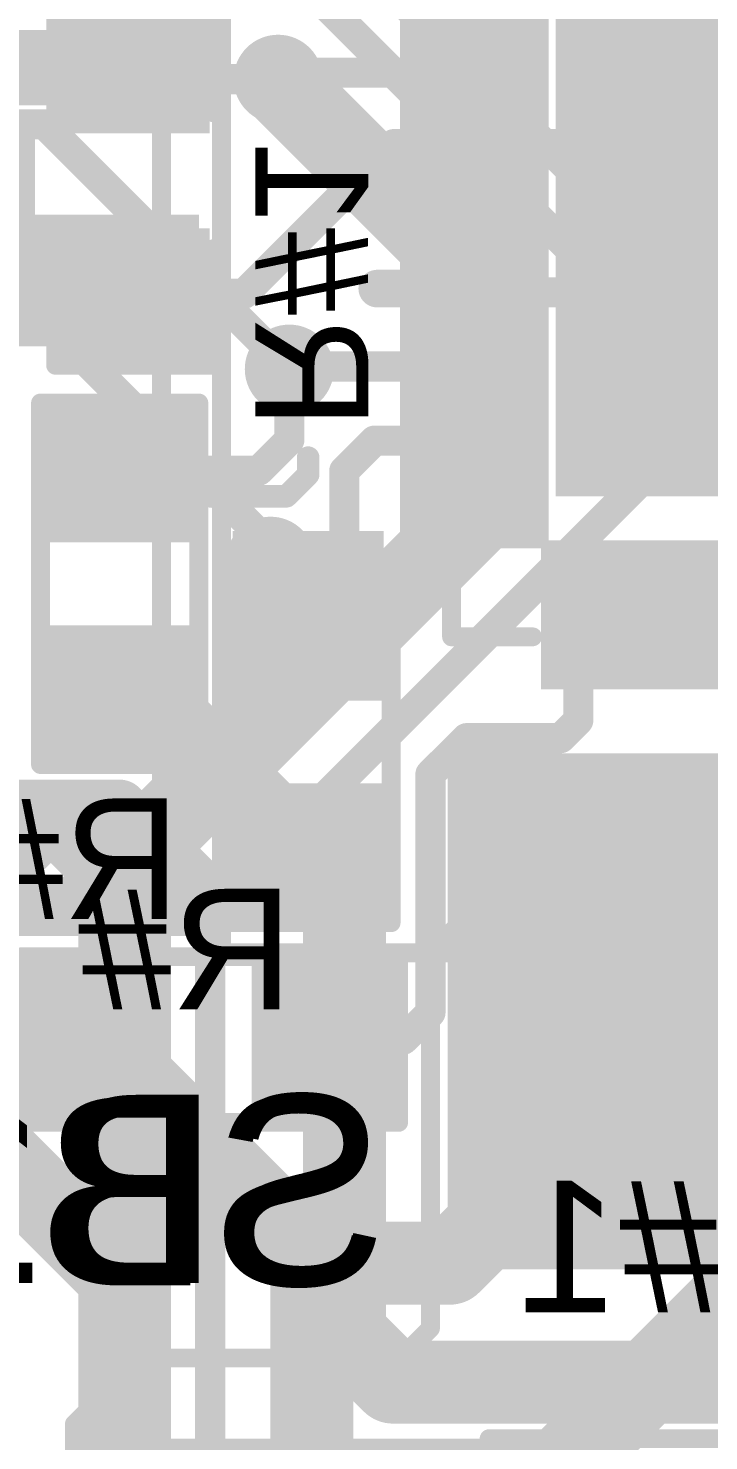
# Model space of a CAD drawing. Header units: millimetres. Extents: x -0.39 to 1.43, y -0.21 to 1.58.
# Drawn here: x 1.0257 to 1.2063, y 0.1995 to 0.5745 of the extents above; entities that cross this region are included whole.
import ezdxf

# ---------------------------------------------------------------- set-up
doc = ezdxf.new("R2010")
doc.units = ezdxf.units.MM
doc.header["$MEASUREMENT"] = 0
for name, color, linetype in [('BottomLayer', 5, 'Continuous'), ('BottomOverlay', 54, 'Continuous'), ('BottomPaste', 16, 'Continuous'), ('BottomSolder', 6, 'Continuous'), ('TopLayer', 1, 'Continuous'), ('TopOverlay', 2, 'Continuous'), ('ViaHoleLayer', 16, 'Continuous')]:
    doc.layers.add(name, color=color, linetype=linetype)
doc.styles.add('Arial', font='', dxfattribs={"height": 0.2})
doc.styles.get('Arial').set_extended_font_data('Arial')

# ---------------------------------------------------------------- blocks, each defined once
blk = doc.blocks.new('TMC2130_LA_T_B_3')
at = {"layer": 'BottomLayer'}
for points in [[(0.03543, 0.13189), (0.03543, 0.10039), (0.02362, 0.10039), (0.02362, 0.13189)], [(0.05512, 0.13189), (0.05512, 0.10039), (0.04331, 0.10039), (0.04331, 0.13189)], [(0.0748, 0.13189), (0.0748, 0.10039), (0.06299, 0.10039), (0.06299, 0.13189)], [(0.1122, 0.08268), (0.08071, 0.08268), (0.08071, 0.09449), (0.1122, 0.09449)], [(-0.07087, 0.08071), (0.07087, 0.08071), (0.07087, -0.08071), (-0.07087, -0.08071)], [(0.1122, 0.06299), (0.08071, 0.06299), (0.08071, 0.0748), (0.1122, 0.0748)], [(0.1122, 0.04331), (0.08071, 0.04331), (0.08071, 0.05512), (0.1122, 0.05512)], [(0.1122, 0.02362), (0.08071, 0.02362), (0.08071, 0.03543), (0.1122, 0.03543)], [(0.1122, 0.00394), (0.08071, 0.00394), (0.08071, 0.01575), (0.1122, 0.01575)], [(0.1122, -0.01575), (0.08071, -0.01575), (0.08071, -0.00394), (0.1122, -0.00394)], [(0.1122, -0.03543), (0.08071, -0.03543), (0.08071, -0.02362), (0.1122, -0.02362)]]:
    blk.add_hatch(color=5, dxfattribs=at).paths.add_polyline_path(points)
at = {"layer": 'BottomPaste'}
for points in [[(0.03543, 0.13189), (0.03543, 0.10039), (0.02362, 0.10039), (0.02362, 0.13189)], [(0.05512, 0.13189), (0.05512, 0.10039), (0.04331, 0.10039), (0.04331, 0.13189)], [(0.0748, 0.13189), (0.0748, 0.10039), (0.06299, 0.10039), (0.06299, 0.13189)], [(0.1122, 0.08268), (0.08071, 0.08268), (0.08071, 0.09449), (0.1122, 0.09449)], [(-0.07087, 0.08071), (0.07087, 0.08071), (0.07087, -0.08071), (-0.07087, -0.08071)], [(0.1122, 0.06299), (0.08071, 0.06299), (0.08071, 0.0748), (0.1122, 0.0748)], [(0.1122, 0.04331), (0.08071, 0.04331), (0.08071, 0.05512), (0.1122, 0.05512)], [(0.1122, 0.02362), (0.08071, 0.02362), (0.08071, 0.03543), (0.1122, 0.03543)], [(0.1122, 0.00394), (0.08071, 0.00394), (0.08071, 0.01575), (0.1122, 0.01575)], [(0.1122, -0.01575), (0.08071, -0.01575), (0.08071, -0.00394), (0.1122, -0.00394)], [(0.1122, -0.03543), (0.08071, -0.03543), (0.08071, -0.02362), (0.1122, -0.02362)]]:
    blk.add_hatch(color=16, dxfattribs=at).paths.add_polyline_path(points)
at = {"layer": 'BottomSolder'}
for points in [[(0.03943, 0.13589), (0.03943, 0.09639), (0.01962, 0.09639), (0.01962, 0.13589)], [(0.05912, 0.13589), (0.05912, 0.09639), (0.03931, 0.09639), (0.03931, 0.13589)], [(0.0788, 0.13589), (0.0788, 0.09639), (0.05899, 0.09639), (0.05899, 0.13589)], [(0.1162, 0.07868), (0.07671, 0.07868), (0.07671, 0.09849), (0.1162, 0.09849)], [(-0.07487, 0.08471), (0.07487, 0.08471), (0.07487, -0.08471), (-0.07487, -0.08471)], [(0.1162, 0.05899), (0.07671, 0.05899), (0.07671, 0.0788), (0.1162, 0.0788)], [(0.1162, 0.03931), (0.07671, 0.03931), (0.07671, 0.05912), (0.1162, 0.05912)], [(0.1162, 0.01962), (0.07671, 0.01962), (0.07671, 0.03943), (0.1162, 0.03943)], [(0.1162, -0.00006), (0.07671, -0.00006), (0.07671, 0.01975), (0.1162, 0.01975)], [(0.1162, -0.01975), (0.07671, -0.01975), (0.07671, 0.00006), (0.1162, 0.00006)], [(0.1162, -0.03943), (0.07671, -0.03943), (0.07671, -0.01962), (0.1162, -0.01962)], [(0.1162, -0.05912), (0.07671, -0.05912), (0.07671, -0.03931), (0.1162, -0.03931)]]:
    blk.add_hatch(color=6, dxfattribs=at).paths.add_polyline_path(points)
at = {"layer": 'BottomOverlay', "const_width": 0.005}
for points in [[(0.1025, 0.122), (0.081, 0.122)], [(0.1025, 0.122), (0.1025, 0.104)]]:
    blk.add_lwpolyline(points, dxfattribs=at)
at = {"layer": 'BottomOverlay', "const_width": 0.0025}
for points in [[(0.07975, 0.122, 1), (0.08225, 0.122, 1)], [(0.10125, 0.122, 1), (0.10375, 0.122, 1)], [(0.10125, 0.122, 1), (0.10375, 0.122, 1)], [(0.10125, 0.104, 1), (0.10375, 0.104, 1)]]:
    blk.add_lwpolyline(points, format="xyb", close=True, dxfattribs=at)
blk = doc.blocks.new('VKMD1001J101MV_4')
at = {"layer": 'TopOverlay', "const_width": 0.005}
for points in [[(0.167, -0.166), (0.167, -0.04)], [(0.167, -0.166), (-0.107, -0.166)]]:
    blk.add_lwpolyline(points, dxfattribs=at)
at = {"layer": 'TopOverlay', "const_width": 0.0025}
for points in [[(0.16575, -0.04, 1), (0.16825, -0.04, 1)], [(0.16575, -0.166, 1), (0.16825, -0.166, 1)], [(0.16575, -0.166, 1), (0.16825, -0.166, 1)]]:
    blk.add_lwpolyline(points, format="xyb", close=True, dxfattribs=at)
blk = doc.blocks.new('S______B______B_5')
at = {"layer": 'BottomLayer'}
for points in [[(-0.015, 0.0175), (-0.015, -0.0175), (-0.045, -0.0175), (-0.045, 0.0175)], [(0.045, 0.0175), (0.045, -0.0175), (0.015, -0.0175), (0.015, 0.0175)]]:
    blk.add_hatch(color=5, dxfattribs=at).paths.add_polyline_path(points)
at = {"layer": 'BottomPaste'}
for points in [[(-0.015, 0.0175), (-0.015, -0.0175), (-0.045, -0.0175), (-0.045, 0.0175)], [(0.045, 0.0175), (0.045, -0.0175), (0.015, -0.0175), (0.015, 0.0175)]]:
    blk.add_hatch(color=16, dxfattribs=at).paths.add_polyline_path(points)
at = {"layer": 'BottomSolder'}
for points in [[(-0.011, 0.0215), (-0.011, -0.0215), (-0.049, -0.0215), (-0.049, 0.0215)], [(0.049, 0.0215), (0.049, -0.0215), (0.011, -0.0215), (0.011, 0.0215)]]:
    blk.add_hatch(color=6, dxfattribs=at).paths.add_polyline_path(points)
at = {"layer": 'BottomOverlay', "const_width": 0.005}
for points in [[(-0.05, 0.022), (-0.05, -0.022)], [(0.05, 0.022), (-0.05, 0.022)], [(0.05, 0.022), (0.05, -0.022)], [(0.05, -0.022), (-0.05, -0.022)]]:
    blk.add_lwpolyline(points, dxfattribs=at)
at = {"layer": 'BottomOverlay', "const_width": 0.0025}
for points in [[(-0.05125, 0.022, 1), (-0.04875, 0.022, 1)], [(-0.05125, 0.022, 1), (-0.04875, 0.022, 1)], [(0.04875, 0.022, 1), (0.05125, 0.022, 1)], [(0.04875, 0.022, 1), (0.05125, 0.022, 1)], [(-0.05125, -0.022, 1), (-0.04875, -0.022, 1)], [(-0.05125, -0.022, 1), (-0.04875, -0.022, 1)], [(0.04875, -0.022, 1), (0.05125, -0.022, 1)], [(0.04875, -0.022, 1), (0.05125, -0.022, 1)]]:
    blk.add_lwpolyline(points, format="xyb", close=True, dxfattribs=at)
at = {"layer": 'BottomOverlay', "text_generation_flag": 2}
blk.add_text('SB1', height=0.05, rotation=-180, dxfattribs=at).set_placement((-0.04707, 0.06468))
blk = doc.blocks.new('HY951180A_14')
at = {"layer": 'TopOverlay', "const_width": 0.005}
blk.add_lwpolyline([(-0.331, -0.331), (0.331, -0.331)], dxfattribs=at)
blk = doc.blocks.new('R__0603_B_22')
at = {"layer": 'BottomLayer'}
for points in [[(-0.045, -0.0175), (-0.045, 0.0175), (-0.015, 0.0175), (-0.015, -0.0175)], [(0.015, -0.0175), (0.015, 0.0175), (0.045, 0.0175), (0.045, -0.0175)]]:
    blk.add_hatch(color=5, dxfattribs=at).paths.add_polyline_path(points)
at = {"layer": 'BottomPaste'}
for points in [[(-0.045, -0.0175), (-0.045, 0.0175), (-0.015, 0.0175), (-0.015, -0.0175)], [(0.015, -0.0175), (0.015, 0.0175), (0.045, 0.0175), (0.045, -0.0175)]]:
    blk.add_hatch(color=16, dxfattribs=at).paths.add_polyline_path(points)
at = {"layer": 'BottomSolder'}
for points in [[(-0.049, -0.0215), (-0.049, 0.0215), (-0.011, 0.0215), (-0.011, -0.0215)], [(0.011, -0.0215), (0.011, 0.0215), (0.049, 0.0215), (0.049, -0.0215)]]:
    blk.add_hatch(color=6, dxfattribs=at).paths.add_polyline_path(points)
at = {"layer": 'BottomOverlay', "const_width": 0.005}
for points in [[(-0.048, -0.021), (-0.048, 0.021)], [(0.048, 0.021), (-0.048, 0.021)], [(0.048, -0.021), (0.048, 0.021)], [(0.048, -0.021), (-0.048, -0.021)]]:
    blk.add_lwpolyline(points, dxfattribs=at)
at = {"layer": 'BottomOverlay', "const_width": 0.0025}
for points in [[(-0.04925, 0.021, 1), (-0.04675, 0.021, 1)], [(-0.04925, 0.021, 1), (-0.04675, 0.021, 1)], [(0.04675, 0.021, 1), (0.04925, 0.021, 1)], [(0.04675, 0.021, 1), (0.04925, 0.021, 1)], [(-0.04925, -0.021, 1), (-0.04675, -0.021, 1)], [(-0.04925, -0.021, 1), (-0.04675, -0.021, 1)], [(0.04675, -0.021, 1), (0.04925, -0.021, 1)], [(0.04675, -0.021, 1), (0.04925, -0.021, 1)]]:
    blk.add_lwpolyline(points, format="xyb", close=True, dxfattribs=at)
blk = doc.blocks.new('SMB_B_28')
at = {"layer": 'BottomOverlay'}
for points in [[(-0.1825, -0.073), (-0.118, -0.073), (-0.118, 0.073), (-0.1825, 0.073)], [(-0.12, 0.043), (-0.085, 0.043), (-0.085, 0.073), (-0.12, 0.073)]]:
    blk.add_hatch(color=54, dxfattribs=at).paths.add_polyline_path(points)
at = {"layer": 'BottomOverlay', "const_width": 0.005}
blk.add_lwpolyline([(-0.096, 0.073), (0.084, 0.073)], dxfattribs=at)
at = {"layer": 'BottomOverlay', "const_width": 0.0025}
blk.add_lwpolyline([(-0.09725, 0.073, 1), (-0.09475, 0.073, 1)], format="xyb", close=True, dxfattribs=at)
blk = doc.blocks.new('C__0805_B_43')
at = {"layer": 'BottomLayer'}
for points in [[(-0.06, 0.03), (-0.02, 0.03), (-0.02, -0.03), (-0.06, -0.03)], [(0.02, 0.03), (0.06, 0.03), (0.06, -0.03), (0.02, -0.03)]]:
    blk.add_hatch(color=5, dxfattribs=at).paths.add_polyline_path(points)
at = {"layer": 'BottomPaste'}
for points in [[(-0.06, 0.03), (-0.02, 0.03), (-0.02, -0.03), (-0.06, -0.03)], [(0.02, 0.03), (0.06, 0.03), (0.06, -0.03), (0.02, -0.03)]]:
    blk.add_hatch(color=16, dxfattribs=at).paths.add_polyline_path(points)
at = {"layer": 'BottomSolder'}
for points in [[(-0.06276, 0.03276), (-0.01724, 0.03276), (-0.01724, -0.03276), (-0.06276, -0.03276)], [(0.01724, 0.03276), (0.06276, 0.03276), (0.06276, -0.03276), (0.01724, -0.03276)]]:
    blk.add_hatch(color=6, dxfattribs=at).paths.add_polyline_path(points)
at = {"layer": 'BottomOverlay', "const_width": 0.005}
for points in [[(-0.024, 0.034), (-0.064, 0.034)], [(-0.064, -0.034), (-0.064, 0.034)], [(0.064, 0.034), (0.024, 0.034)], [(0.064, -0.034), (0.064, 0.034)], [(-0.024, -0.034), (-0.064, -0.034)], [(0.064, -0.034), (0.024, -0.034)]]:
    blk.add_lwpolyline(points, dxfattribs=at)
at = {"layer": 'BottomOverlay', "const_width": 0.0025}
for points in [[(-0.06525, 0.034, 1), (-0.06275, 0.034, 1)], [(-0.06525, 0.034, 1), (-0.06275, 0.034, 1)], [(-0.02525, 0.034, 1), (-0.02275, 0.034, 1)], [(0.02275, 0.034, 1), (0.02525, 0.034, 1)], [(0.06275, 0.034, 1), (0.06525, 0.034, 1)], [(0.06275, 0.034, 1), (0.06525, 0.034, 1)], [(-0.06525, -0.034, 1), (-0.06275, -0.034, 1)], [(-0.06525, -0.034, 1), (-0.06275, -0.034, 1)], [(-0.02525, -0.034, 1), (-0.02275, -0.034, 1)], [(0.02275, -0.034, 1), (0.02525, -0.034, 1)], [(0.06275, -0.034, 1), (0.06525, -0.034, 1)], [(0.06275, -0.034, 1), (0.06525, -0.034, 1)]]:
    blk.add_lwpolyline(points, format="xyb", close=True, dxfattribs=at)
blk = doc.blocks.new('C__0603_B_44')
at = {"layer": 'BottomLayer'}
for points in [[(-0.045, -0.0175), (-0.045, 0.0175), (-0.015, 0.0175), (-0.015, -0.0175)], [(0.015, -0.0175), (0.015, 0.0175), (0.045, 0.0175), (0.045, -0.0175)]]:
    blk.add_hatch(color=5, dxfattribs=at).paths.add_polyline_path(points)
at = {"layer": 'BottomPaste'}
for points in [[(-0.045, -0.0175), (-0.045, 0.0175), (-0.015, 0.0175), (-0.015, -0.0175)], [(0.015, -0.0175), (0.015, 0.0175), (0.045, 0.0175), (0.045, -0.0175)]]:
    blk.add_hatch(color=16, dxfattribs=at).paths.add_polyline_path(points)
at = {"layer": 'BottomSolder'}
for points in [[(-0.04736, -0.01986), (-0.04736, 0.01986), (-0.01264, 0.01986), (-0.01264, -0.01986)], [(0.01264, -0.01986), (0.01264, 0.01986), (0.04736, 0.01986), (0.04736, -0.01986)]]:
    blk.add_hatch(color=6, dxfattribs=at).paths.add_polyline_path(points)
at = {"layer": 'BottomOverlay', "const_width": 0.005}
for points in [[(-0.049, -0.021), (-0.049, 0.021)], [(-0.018, 0.021), (-0.049, 0.021)], [(0.049, 0.021), (0.018, 0.021)], [(0.049, -0.021), (0.049, 0.021)], [(-0.018, -0.021), (-0.049, -0.021)], [(0.049, -0.021), (0.018, -0.021)]]:
    blk.add_lwpolyline(points, dxfattribs=at)
at = {"layer": 'BottomOverlay', "const_width": 0.0025}
for points in [[(-0.05025, 0.021, 1), (-0.04775, 0.021, 1)], [(-0.05025, 0.021, 1), (-0.04775, 0.021, 1)], [(-0.01925, 0.021, 1), (-0.01675, 0.021, 1)], [(0.01675, 0.021, 1), (0.01925, 0.021, 1)], [(0.04775, 0.021, 1), (0.05025, 0.021, 1)], [(0.04775, 0.021, 1), (0.05025, 0.021, 1)], [(-0.05025, -0.021, 1), (-0.04775, -0.021, 1)], [(-0.05025, -0.021, 1), (-0.04775, -0.021, 1)], [(-0.01925, -0.021, 1), (-0.01675, -0.021, 1)], [(0.01675, -0.021, 1), (0.01925, -0.021, 1)], [(0.04775, -0.021, 1), (0.05025, -0.021, 1)], [(0.04775, -0.021, 1), (0.05025, -0.021, 1)]]:
    blk.add_lwpolyline(points, format="xyb", close=True, dxfattribs=at)
blk = doc.blocks.new('R__0603_B_58')
at = {"layer": 'BottomLayer'}
for points in [[(-0.045, -0.0175), (-0.045, 0.0175), (-0.015, 0.0175), (-0.015, -0.0175)], [(0.015, -0.0175), (0.015, 0.0175), (0.045, 0.0175), (0.045, -0.0175)]]:
    blk.add_hatch(color=5, dxfattribs=at).paths.add_polyline_path(points)
at = {"layer": 'BottomPaste'}
for points in [[(-0.045, -0.0175), (-0.045, 0.0175), (-0.015, 0.0175), (-0.015, -0.0175)], [(0.015, -0.0175), (0.015, 0.0175), (0.045, 0.0175), (0.045, -0.0175)]]:
    blk.add_hatch(color=16, dxfattribs=at).paths.add_polyline_path(points)
at = {"layer": 'BottomSolder'}
for points in [[(-0.049, -0.0215), (-0.049, 0.0215), (-0.011, 0.0215), (-0.011, -0.0215)], [(0.011, -0.0215), (0.011, 0.0215), (0.049, 0.0215), (0.049, -0.0215)]]:
    blk.add_hatch(color=6, dxfattribs=at).paths.add_polyline_path(points)
at = {"layer": 'BottomOverlay', "const_width": 0.005}
for points in [[(-0.048, -0.021), (-0.048, 0.021)], [(0.048, 0.021), (-0.048, 0.021)], [(0.048, -0.021), (0.048, 0.021)], [(0.048, -0.021), (-0.048, -0.021)]]:
    blk.add_lwpolyline(points, dxfattribs=at)
at = {"layer": 'BottomOverlay', "const_width": 0.0025}
for points in [[(-0.04925, 0.021, 1), (-0.04675, 0.021, 1)], [(-0.04925, 0.021, 1), (-0.04675, 0.021, 1)], [(0.04675, 0.021, 1), (0.04925, 0.021, 1)], [(0.04675, 0.021, 1), (0.04925, 0.021, 1)], [(-0.04925, -0.021, 1), (-0.04675, -0.021, 1)], [(-0.04925, -0.021, 1), (-0.04675, -0.021, 1)], [(0.04675, -0.021, 1), (0.04925, -0.021, 1)], [(0.04675, -0.021, 1), (0.04925, -0.021, 1)]]:
    blk.add_lwpolyline(points, format="xyb", close=True, dxfattribs=at)
at = {"layer": 'BottomOverlay', "text_generation_flag": 2}
blk.add_text('R#', height=0.032, rotation=90, dxfattribs=at).set_placement((0.047, -0.035))
blk = doc.blocks.new('C__0603_B_72')
at = {"layer": 'BottomLayer'}
for points in [[(-0.045, -0.0175), (-0.045, 0.0175), (-0.015, 0.0175), (-0.015, -0.0175)], [(0.015, -0.0175), (0.015, 0.0175), (0.045, 0.0175), (0.045, -0.0175)]]:
    blk.add_hatch(color=5, dxfattribs=at).paths.add_polyline_path(points)
at = {"layer": 'BottomPaste'}
for points in [[(-0.045, -0.0175), (-0.045, 0.0175), (-0.015, 0.0175), (-0.015, -0.0175)], [(0.015, -0.0175), (0.015, 0.0175), (0.045, 0.0175), (0.045, -0.0175)]]:
    blk.add_hatch(color=16, dxfattribs=at).paths.add_polyline_path(points)
at = {"layer": 'BottomSolder'}
for points in [[(-0.04736, -0.01986), (-0.04736, 0.01986), (-0.01264, 0.01986), (-0.01264, -0.01986)], [(0.01264, -0.01986), (0.01264, 0.01986), (0.04736, 0.01986), (0.04736, -0.01986)]]:
    blk.add_hatch(color=6, dxfattribs=at).paths.add_polyline_path(points)
at = {"layer": 'BottomOverlay', "const_width": 0.005}
for points in [[(-0.049, 0.021), (-0.049, -0.021)], [(-0.018, 0.021), (-0.049, 0.021)], [(0.049, 0.021), (0.018, 0.021)], [(0.049, 0.021), (0.049, -0.021)], [(-0.018, -0.021), (-0.049, -0.021)], [(0.049, -0.021), (0.018, -0.021)]]:
    blk.add_lwpolyline(points, dxfattribs=at)
at = {"layer": 'BottomOverlay', "const_width": 0.0025}
for points in [[(-0.05025, 0.021, 1), (-0.04775, 0.021, 1)], [(-0.05025, 0.021, 1), (-0.04775, 0.021, 1)], [(-0.01925, 0.021, 1), (-0.01675, 0.021, 1)], [(0.01675, 0.021, 1), (0.01925, 0.021, 1)], [(0.04775, 0.021, 1), (0.05025, 0.021, 1)], [(0.04775, 0.021, 1), (0.05025, 0.021, 1)], [(-0.05025, -0.021, 1), (-0.04775, -0.021, 1)], [(-0.05025, -0.021, 1), (-0.04775, -0.021, 1)], [(-0.01925, -0.021, 1), (-0.01675, -0.021, 1)], [(0.01675, -0.021, 1), (0.01925, -0.021, 1)], [(0.04775, -0.021, 1), (0.05025, -0.021, 1)], [(0.04775, -0.021, 1), (0.05025, -0.021, 1)]]:
    blk.add_lwpolyline(points, format="xyb", close=True, dxfattribs=at)
blk = doc.blocks.new('C__0603_B_73')
at = {"layer": 'BottomLayer'}
for points in [[(-0.045, -0.0175), (-0.045, 0.0175), (-0.015, 0.0175), (-0.015, -0.0175)], [(0.015, -0.0175), (0.015, 0.0175), (0.045, 0.0175), (0.045, -0.0175)]]:
    blk.add_hatch(color=5, dxfattribs=at).paths.add_polyline_path(points)
at = {"layer": 'BottomPaste'}
for points in [[(-0.045, -0.0175), (-0.045, 0.0175), (-0.015, 0.0175), (-0.015, -0.0175)], [(0.015, -0.0175), (0.015, 0.0175), (0.045, 0.0175), (0.045, -0.0175)]]:
    blk.add_hatch(color=16, dxfattribs=at).paths.add_polyline_path(points)
at = {"layer": 'BottomSolder'}
for points in [[(-0.04736, -0.01986), (-0.04736, 0.01986), (-0.01264, 0.01986), (-0.01264, -0.01986)], [(0.01264, -0.01986), (0.01264, 0.01986), (0.04736, 0.01986), (0.04736, -0.01986)]]:
    blk.add_hatch(color=6, dxfattribs=at).paths.add_polyline_path(points)
at = {"layer": 'BottomOverlay', "const_width": 0.005}
for points in [[(-0.049, 0.021), (-0.049, -0.021)], [(-0.018, 0.021), (-0.049, 0.021)], [(0.049, 0.021), (0.018, 0.021)], [(0.049, 0.021), (0.049, -0.021)], [(-0.018, -0.021), (-0.049, -0.021)], [(0.049, -0.021), (0.018, -0.021)]]:
    blk.add_lwpolyline(points, dxfattribs=at)
at = {"layer": 'BottomOverlay', "const_width": 0.0025}
for points in [[(-0.05025, 0.021, 1), (-0.04775, 0.021, 1)], [(-0.05025, 0.021, 1), (-0.04775, 0.021, 1)], [(-0.01925, 0.021, 1), (-0.01675, 0.021, 1)], [(0.01675, 0.021, 1), (0.01925, 0.021, 1)], [(0.04775, 0.021, 1), (0.05025, 0.021, 1)], [(0.04775, 0.021, 1), (0.05025, 0.021, 1)], [(-0.05025, -0.021, 1), (-0.04775, -0.021, 1)], [(-0.05025, -0.021, 1), (-0.04775, -0.021, 1)], [(-0.01925, -0.021, 1), (-0.01675, -0.021, 1)], [(0.01675, -0.021, 1), (0.01925, -0.021, 1)], [(0.04775, -0.021, 1), (0.05025, -0.021, 1)], [(0.04775, -0.021, 1), (0.05025, -0.021, 1)]]:
    blk.add_lwpolyline(points, format="xyb", close=True, dxfattribs=at)

msp = doc.modelspace()

# ---------------------------------------------------------------- hatches: boundary and pattern name
at = {"layer": 'BottomLayer'}
h = msp.add_hatch(color=5, dxfattribs=at)
edge = h.paths.add_edge_path()
edge.add_arc((1.09203, 0.56097), 0.01181, 0, 360)
for points in [[(0.961, 0.49), (1.071, 0.49), (1.071, 0.525), (0.961, 0.525)], [(1.08, 0.399), (1.12, 0.399), (1.12, 0.441), (1.08, 0.441)]]:
    msp.add_hatch(color=5, dxfattribs=at).paths.add_polyline_path(points)
h = msp.add_hatch(color=5, dxfattribs=at)
edge = h.paths.add_edge_path()
edge.add_arc((1.095, 0.484), 0.01181, 0, 360)
h = msp.add_hatch(color=5, dxfattribs=at)
edge = h.paths.add_edge_path()
edge.add_arc((1.09, 0.433), 0.01181, 0, 360)
h = msp.add_hatch(color=5, dxfattribs=at)
edge = h.paths.add_edge_path()
edge.add_arc((1.10963, 0.34337), 0.01181, 0, 360)
h = msp.add_hatch(color=5, dxfattribs=at)
edge = h.paths.add_edge_path()
edge.add_arc((1.16, 0.329), 0.01181, 0, 360)
at = {"layer": 'TopLayer'}
for points in [[(1.184, 0.545), (1.27351, 0.545), (1.27351, 0.916), (1.184, 0.916)], [(1.137, 0.245), (1.315, 0.245), (1.315, 0.382), (1.137, 0.382)]]:
    msp.add_hatch(color=1, dxfattribs=at).paths.add_polyline_path(points)
h = msp.add_hatch(color=1, dxfattribs=at)
edge = h.paths.add_edge_path()
edge.add_arc((1.09203, 0.56097), 0.01181, 0, 360)
h = msp.add_hatch(color=1, dxfattribs=at)
edge = h.paths.add_edge_path()
edge.add_arc((1.095, 0.484), 0.01181, 0, 360)
h = msp.add_hatch(color=1, dxfattribs=at)
edge = h.paths.add_edge_path()
edge.add_arc((1.09, 0.433), 0.01181, 0, 360)
h = msp.add_hatch(color=1, dxfattribs=at)
edge = h.paths.add_edge_path()
edge.add_arc((1.10963, 0.34337), 0.01181, 0, 360)
h = msp.add_hatch(color=1, dxfattribs=at)
edge = h.paths.add_edge_path()
edge.add_arc((1.16, 0.329), 0.01181, 0, 360)
at = {"layer": 'ViaHoleLayer'}
h = msp.add_hatch(color=16, dxfattribs=at)
edge = h.paths.add_edge_path()
edge.add_arc((1.09203, 0.56097), 0.00591, 0, 360)
h = msp.add_hatch(color=16, dxfattribs=at)
edge = h.paths.add_edge_path()
edge.add_arc((1.095, 0.484), 0.00591, 0, 360)
h = msp.add_hatch(color=16, dxfattribs=at)
edge = h.paths.add_edge_path()
edge.add_arc((1.09, 0.433), 0.00591, 0, 360)
h = msp.add_hatch(color=16, dxfattribs=at)
edge = h.paths.add_edge_path()
edge.add_arc((1.10963, 0.34337), 0.00591, 0, 360)
h = msp.add_hatch(color=16, dxfattribs=at)
edge = h.paths.add_edge_path()
edge.add_arc((1.16, 0.329), 0.00591, 0, 360)

# ---------------------------------------------------------------- linework, layer by layer
at = {"layer": 'BottomLayer'}
for points, const_width in [([(0.96568, 0.564), (1.054, 0.564)], 0.02), ([(1.054, 0.564), (1.05703, 0.56097)], 0.008), ([(1.093, 0.564), (1.0943, 0.5627)], 0.008), ([(1.0943, 0.5627), (1.14475, 0.5627)], 0.008), ([(1.14475, 0.5627), (1.14605, 0.564)], 0.008), ([(1.05703, 0.56097), (1.09203, 0.56097)], 0.008), ([(1.083, 0.504), (1.12274, 0.54374)], 0.008), ([(1.12274, 0.54374), (1.2347, 0.54374)], 0.008), ([(1.11834, 0.50537), (1.14409, 0.50537)], 0.01), ([(1.054, 0.504), (1.083, 0.504)], 0.008), ([(1.14809, 0.50437), (1.21502, 0.50437)], 0.008), ([(1.095, 0.46515), (1.095, 0.484)], 0.008), ([(1.09569, 0.48468), (1.14809, 0.48468)], 0.008), ([(1.08685, 0.457), (1.095, 0.46515)], 0.008), ([(1.10959, 0.457), (1.11759, 0.465)], 0.008), ([(1.11759, 0.465), (1.14809, 0.465)], 0.008), ([(1.05, 0.457), (1.08685, 0.457)], 0.008), ([(1.10959, 0.437), (1.10959, 0.457)], 0.008), ([(1.10559, 0.433), (1.10959, 0.437)], 0.008), ([(1.098, 0.422), (1.098, 0.433)], 0.008), ([(1.098, 0.433), (1.10559, 0.433)], 0.008), ([(1.09, 0.426), (1.09, 0.43)], 0.008), ([(1.09, 0.43), (1.1, 0.42)], 0.008), ([(1.09, 0.426), (1.098, 0.418)], 0.008), ([(1.098, 0.422), (1.1, 0.42)], 0.008), ([(1.098, 0.418), (1.1, 0.42)], 0.008), ([(1.098, 0.418), (1.101, 0.415)], 0.008), ([(1.17165, 0.39069), (1.17165, 0.41876)], 0.008), ([(1.05, 0.397), (1.054, 0.393)], 0.022), ([(1.054, 0.393), (1.0605, 0.393)], 0.022), ([(1.0605, 0.393), (1.0945, 0.359)], 0.022), ([(1.16696, 0.386), (1.17165, 0.39069)], 0.008), ([(1.13244, 0.37644), (1.142, 0.386)], 0.008), ([(1.142, 0.386), (1.16696, 0.386)], 0.008), ([(1.13244, 0.31313), (1.13244, 0.37644)], 0.008), ([(1.01522, 0.34699), (1.03573, 0.3675)], 0.015), ([(1.018, 0.3675), (1.04994, 0.3675)], 0.015), ([(1.02772, 0.3675), (1.05424, 0.34098)], 0.015), ([(1.04994, 0.3675), (1.069, 0.34844)], 0.015), ([(1.00549, 0.36144), (1.02595, 0.34098)], 0.015), ([(1.03749, 0.34098), (1.05698, 0.36046)], 0.015), ([(1.0945, 0.359), (1.097, 0.359)], 0.022), ([(1.097, 0.359), (1.101, 0.355)], 0.022), ([(1.101, 0.355), (1.1035, 0.355)], 0.022), ([(1.1035, 0.355), (1.1075, 0.351)], 0.022), ([(1.16, 0.329), (1.16, 0.356)], 0.022), ([(1.1075, 0.34594), (1.1075, 0.351)], 0.022), ([(1.1075, 0.34594), (1.10963, 0.34381)], 0.022), ([(1.069, 0.34098), (1.069, 0.34844)], 0.015), ([(1.10963, 0.34337), (1.10963, 0.34381)], 0.022), ([(1.06578, 0.34098), (1.069, 0.3442)], 0.015), ([(1.02204, 0.34098), (1.069, 0.34098)], 0.015), ([(1.044, 0.30598), (1.044, 0.33348)], 0.01), ([(1.16, 0.299), (1.16, 0.329)], 0.022), ([(1.1925, 0.324), (1.1925, 0.331)], 0.015), ([(1.1925, 0.324), (1.1925, 0.331)], 0.015), ([(1.16, 0.329), (1.18181, 0.329)], 0.01), ([(0.986, 0.30698), (1.05, 0.24298)], 0.022), ([(1.044, 0.30348), (1.044, 0.305)], 0.022), ([(1.12529, 0.30598), (1.13244, 0.31313)], 0.008), ([(1.044, 0.30348), (1.048, 0.29948)], 0.022), ([(1.048, 0.29948), (1.04952, 0.29948)], 0.022), ([(1.04952, 0.29948), (1.10242, 0.24658)], 0.022), ([(1.104, 0.30598), (1.12529, 0.30598)], 0.008), ([(1.15742, 0.29642), (1.16, 0.299)], 0.022), ([(1.15742, 0.26642), (1.15742, 0.29642)], 0.022), ([(1.13758, 0.24658), (1.15742, 0.26642)], 0.022), ([(1.101, 0.093), (1.101, 0.248)], 0.022), ([(1.101, 0.248), (1.10242, 0.24658)], 0.022), ([(1.10242, 0.24658), (1.13758, 0.24658)], 0.022), ([(1.16148, 0.18648), (1.22, 0.245)], 0.022), ([(1.05, 0.17098), (1.05, 0.24298)], 0.022)]:
    msp.add_lwpolyline(points, dxfattribs=dict(at, const_width=const_width))
for points, const_width in [([(1.049, 0.564, 1), (1.059, 0.564, 1)], 0.01), ([(1.052, 0.564, 1), (1.056, 0.564, 1)], 0.004), ([(1.091, 0.564, 1), (1.095, 0.564, 1)], 0.004), ([(1.0923, 0.5627, 1), (1.0963, 0.5627, 1)], 0.004), ([(1.0923, 0.5627, 1), (1.0963, 0.5627, 1)], 0.004), ([(1.14275, 0.5627, 1), (1.14675, 0.5627, 1)], 0.004), ([(1.14275, 0.5627, 1), (1.14675, 0.5627, 1)], 0.004), ([(1.14405, 0.564, 1), (1.14805, 0.564, 1)], 0.004), ([(1.05503, 0.56097, 1), (1.05903, 0.56097, 1)], 0.004), ([(1.05503, 0.56097, 1), (1.05903, 0.56097, 1)], 0.004), ([(1.09003, 0.56097, 1), (1.09403, 0.56097, 1)], 0.004), ([(1.12074, 0.54374, 1), (1.12474, 0.54374, 1)], 0.004), ([(1.12074, 0.54374, 1), (1.12474, 0.54374, 1)], 0.004), ([(1.11584, 0.50537, 1), (1.12084, 0.50537, 1)], 0.005), ([(1.14159, 0.50537, 1), (1.14659, 0.50537, 1)], 0.005), ([(1.052, 0.504, 1), (1.056, 0.504, 1)], 0.004), ([(1.081, 0.504, 1), (1.085, 0.504, 1)], 0.004), ([(1.081, 0.504, 1), (1.085, 0.504, 1)], 0.004), ([(1.14609, 0.50437, 1), (1.15009, 0.50437, 1)], 0.004), ([(1.093, 0.484, 1), (1.097, 0.484, 1)], 0.004), ([(1.09369, 0.48468, 1), (1.09769, 0.48468, 1)], 0.004), ([(1.14609, 0.48468, 1), (1.15009, 0.48468, 1)], 0.004), ([(1.093, 0.46515, 1), (1.097, 0.46515, 1)], 0.004), ([(1.093, 0.46515, 1), (1.097, 0.46515, 1)], 0.004), ([(1.11559, 0.465, 1), (1.11959, 0.465, 1)], 0.004), ([(1.11559, 0.465, 1), (1.11959, 0.465, 1)], 0.004), ([(1.14609, 0.465, 1), (1.15009, 0.465, 1)], 0.004), ([(1.048, 0.457, 1), (1.052, 0.457, 1)], 0.004), ([(1.08485, 0.457, 1), (1.08885, 0.457, 1)], 0.004), ([(1.08485, 0.457, 1), (1.08885, 0.457, 1)], 0.004), ([(1.10759, 0.457, 1), (1.11159, 0.457, 1)], 0.004), ([(1.10759, 0.457, 1), (1.11159, 0.457, 1)], 0.004), ([(1.10759, 0.437, 1), (1.11159, 0.437, 1)], 0.004), ([(1.10759, 0.437, 1), (1.11159, 0.437, 1)], 0.004), ([(1.096, 0.433, 1), (1.1, 0.433, 1)], 0.004), ([(1.096, 0.433, 1), (1.1, 0.433, 1)], 0.004), ([(1.10359, 0.433, 1), (1.10759, 0.433, 1)], 0.004), ([(1.10359, 0.433, 1), (1.10759, 0.433, 1)], 0.004), ([(1.088, 0.43, 1), (1.092, 0.43, 1)], 0.004), ([(1.088, 0.43, 1), (1.092, 0.43, 1)], 0.004), ([(1.088, 0.426, 1), (1.092, 0.426, 1)], 0.004), ([(1.088, 0.426, 1), (1.092, 0.426, 1)], 0.004), ([(1.096, 0.422, 1), (1.1, 0.422, 1)], 0.004), ([(1.096, 0.422, 1), (1.1, 0.422, 1)], 0.004), ([(1.098, 0.42, 1), (1.102, 0.42, 1)], 0.004), ([(1.098, 0.42, 1), (1.102, 0.42, 1)], 0.004), ([(1.098, 0.42, 1), (1.102, 0.42, 1)], 0.004), ([(1.096, 0.418, 1), (1.1, 0.418, 1)], 0.004), ([(1.096, 0.418, 1), (1.1, 0.418, 1)], 0.004), ([(1.096, 0.418, 1), (1.1, 0.418, 1)], 0.004), ([(1.16965, 0.41876, 1), (1.17365, 0.41876, 1)], 0.004), ([(1.099, 0.415, 1), (1.103, 0.415, 1)], 0.004), ([(1.0445, 0.397, 1), (1.0555, 0.397, 1)], 0.011), ([(1.0485, 0.393, 1), (1.0595, 0.393, 1)], 0.011), ([(1.0485, 0.393, 1), (1.0595, 0.393, 1)], 0.011), ([(1.055, 0.393, 1), (1.066, 0.393, 1)], 0.011), ([(1.055, 0.393, 1), (1.066, 0.393, 1)], 0.011), ([(1.16965, 0.39069, 1), (1.17365, 0.39069, 1)], 0.004), ([(1.16965, 0.39069, 1), (1.17365, 0.39069, 1)], 0.004), ([(1.14, 0.386, 1), (1.144, 0.386, 1)], 0.004), ([(1.14, 0.386, 1), (1.144, 0.386, 1)], 0.004), ([(1.16496, 0.386, 1), (1.16896, 0.386, 1)], 0.004), ([(1.16496, 0.386, 1), (1.16896, 0.386, 1)], 0.004), ([(1.13044, 0.37644, 1), (1.13444, 0.37644, 1)], 0.004), ([(1.13044, 0.37644, 1), (1.13444, 0.37644, 1)], 0.004), ([(1.02397, 0.3675, 1), (1.03147, 0.3675, 1)], 0.0075), ([(1.03198, 0.3675, 1), (1.03948, 0.3675, 1)], 0.0075), ([(1.04619, 0.3675, 1), (1.05369, 0.3675, 1)], 0.0075), ([(1.04619, 0.3675, 1), (1.05369, 0.3675, 1)], 0.0075), ([(1.05323, 0.36046, 1), (1.06073, 0.36046, 1)], 0.0075), ([(1.089, 0.359, 1), (1.1, 0.359, 1)], 0.011), ([(1.089, 0.359, 1), (1.1, 0.359, 1)], 0.011), ([(1.0915, 0.359, 1), (1.1025, 0.359, 1)], 0.011), ([(1.0915, 0.359, 1), (1.1025, 0.359, 1)], 0.011), ([(1.0955, 0.355, 1), (1.1065, 0.355, 1)], 0.011), ([(1.0955, 0.355, 1), (1.1065, 0.355, 1)], 0.011), ([(1.098, 0.355, 1), (1.109, 0.355, 1)], 0.011), ([(1.098, 0.355, 1), (1.109, 0.355, 1)], 0.011), ([(1.1545, 0.356, 1), (1.1655, 0.356, 1)], 0.011), ([(1.102, 0.351, 1), (1.113, 0.351, 1)], 0.011), ([(1.102, 0.351, 1), (1.113, 0.351, 1)], 0.011), ([(1.102, 0.34594, 1), (1.113, 0.34594, 1)], 0.011), ([(1.102, 0.34594, 1), (1.113, 0.34594, 1)], 0.011), ([(1.06525, 0.34844, 1), (1.07275, 0.34844, 1)], 0.0075), ([(1.06525, 0.34844, 1), (1.07275, 0.34844, 1)], 0.0075), ([(1.10413, 0.34381, 1), (1.11513, 0.34381, 1)], 0.011), ([(1.10413, 0.34381, 1), (1.11513, 0.34381, 1)], 0.011), ([(1.10413, 0.34337, 1), (1.11513, 0.34337, 1)], 0.011), ([(1.06525, 0.3442, 1), (1.07275, 0.3442, 1)], 0.0075), ([(1.01829, 0.34098, 1), (1.02579, 0.34098, 1)], 0.0075), ([(1.01829, 0.34098, 1), (1.02579, 0.34098, 1)], 0.0075), ([(1.0222, 0.34098, 1), (1.0297, 0.34098, 1)], 0.0075), ([(1.03374, 0.34098, 1), (1.04124, 0.34098, 1)], 0.0075), ([(1.05049, 0.34098, 1), (1.05799, 0.34098, 1)], 0.0075), ([(1.06203, 0.34098, 1), (1.06953, 0.34098, 1)], 0.0075), ([(1.06525, 0.34098, 1), (1.07275, 0.34098, 1)], 0.0075), ([(1.06525, 0.34098, 1), (1.07275, 0.34098, 1)], 0.0075), ([(1.0415, 0.33348, 1), (1.0465, 0.33348, 1)], 0.005), ([(1.1545, 0.329, 1), (1.1655, 0.329, 1)], 0.011), ([(1.1545, 0.329, 1), (1.1655, 0.329, 1)], 0.011), ([(1.18875, 0.331, 1), (1.19625, 0.331, 1)], 0.0075), ([(1.18875, 0.331, 1), (1.19625, 0.331, 1)], 0.0075), ([(1.1575, 0.329, 1), (1.1625, 0.329, 1)], 0.005), ([(1.17931, 0.329, 1), (1.18431, 0.329, 1)], 0.005), ([(1.18875, 0.324, 1), (1.19625, 0.324, 1)], 0.0075), ([(1.18875, 0.324, 1), (1.19625, 0.324, 1)], 0.0075), ([(1.0385, 0.305, 1), (1.0495, 0.305, 1)], 0.011), ([(1.13044, 0.31313, 1), (1.13444, 0.31313, 1)], 0.004), ([(1.13044, 0.31313, 1), (1.13444, 0.31313, 1)], 0.004), ([(1.0385, 0.30348, 1), (1.0495, 0.30348, 1)], 0.011), ([(1.0385, 0.30348, 1), (1.0495, 0.30348, 1)], 0.011), ([(1.0425, 0.29948, 1), (1.0535, 0.29948, 1)], 0.011), ([(1.0425, 0.29948, 1), (1.0535, 0.29948, 1)], 0.011), ([(1.04402, 0.29948, 1), (1.05502, 0.29948, 1)], 0.011), ([(1.04402, 0.29948, 1), (1.05502, 0.29948, 1)], 0.011), ([(1.0415, 0.30598, 1), (1.0465, 0.30598, 1)], 0.005), ([(1.102, 0.30598, 1), (1.106, 0.30598, 1)], 0.004), ([(1.12329, 0.30598, 1), (1.12729, 0.30598, 1)], 0.004), ([(1.12329, 0.30598, 1), (1.12729, 0.30598, 1)], 0.004), ([(1.1545, 0.299, 1), (1.1655, 0.299, 1)], 0.011), ([(1.1545, 0.299, 1), (1.1655, 0.299, 1)], 0.011), ([(1.15192, 0.29642, 1), (1.16292, 0.29642, 1)], 0.011), ([(1.15192, 0.29642, 1), (1.16292, 0.29642, 1)], 0.011), ([(1.15192, 0.26642, 1), (1.16292, 0.26642, 1)], 0.011), ([(1.15192, 0.26642, 1), (1.16292, 0.26642, 1)], 0.011), ([(1.0955, 0.248, 1), (1.1065, 0.248, 1)], 0.011), ([(1.0955, 0.248, 1), (1.1065, 0.248, 1)], 0.011), ([(1.09692, 0.24658, 1), (1.10792, 0.24658, 1)], 0.011), ([(1.09692, 0.24658, 1), (1.10792, 0.24658, 1)], 0.011), ([(1.09692, 0.24658, 1), (1.10792, 0.24658, 1)], 0.011), ([(1.13208, 0.24658, 1), (1.14308, 0.24658, 1)], 0.011), ([(1.13208, 0.24658, 1), (1.14308, 0.24658, 1)], 0.011), ([(1.0445, 0.24298, 1), (1.0555, 0.24298, 1)], 0.011), ([(1.0445, 0.24298, 1), (1.0555, 0.24298, 1)], 0.011)]:
    msp.add_lwpolyline(points, format="xyb", close=True, dxfattribs=dict(at, const_width=const_width))
at = {"layer": 'BottomLayer', "const_width": 0.015}
msp.add_lwpolyline([(0.9395, 0.32407, -0.557145), (1.02204, 0.34098)], format="xyb", dxfattribs=at)
at = {"layer": 'BottomOverlay'}
for points, const_width in [([(1.01923, 0.49423), (1.032, 0.49423)], 0.006), ([(1.1, 0.456), (1.1, 0.46049)], 0.006), ([(1.09423, 0.45023), (1.1, 0.456)], 0.006), ([(1.074, 0.45023), (1.09423, 0.45023)], 0.006), ([(1.13244, 0.329), (1.14, 0.33655)], 0.005), ([(1.13244, 0.22931), (1.13244, 0.329)], 0.005), ([(1.12458, 0.22144), (1.13244, 0.22931)], 0.005), ([(1.038, 0.20392), (1.05552, 0.22144)], 0.005), ([(1.05552, 0.22144), (1.12458, 0.22144)], 0.005), ([(1.038, 0.178), (1.038, 0.20392)], 0.005)]:
    msp.add_lwpolyline(points, dxfattribs=dict(at, const_width=const_width))
for points, const_width in [([(1.0305, 0.49423, 1), (1.0335, 0.49423, 1)], 0.003), ([(1.0985, 0.46049, 1), (1.1015, 0.46049, 1)], 0.003), ([(1.0985, 0.456, 1), (1.1015, 0.456, 1)], 0.003), ([(1.0985, 0.456, 1), (1.1015, 0.456, 1)], 0.003), ([(1.0725, 0.45023, 1), (1.0755, 0.45023, 1)], 0.003), ([(1.09273, 0.45023, 1), (1.09573, 0.45023, 1)], 0.003), ([(1.09273, 0.45023, 1), (1.09573, 0.45023, 1)], 0.003), ([(1.13875, 0.33655, 1), (1.14125, 0.33655, 1)], 0.0025), ([(1.13119, 0.329, 1), (1.13369, 0.329, 1)], 0.0025), ([(1.13119, 0.329, 1), (1.13369, 0.329, 1)], 0.0025), ([(1.13119, 0.22931, 1), (1.13369, 0.22931, 1)], 0.0025), ([(1.13119, 0.22931, 1), (1.13369, 0.22931, 1)], 0.0025), ([(1.05427, 0.22144, 1), (1.05677, 0.22144, 1)], 0.0025), ([(1.05427, 0.22144, 1), (1.05677, 0.22144, 1)], 0.0025), ([(1.12333, 0.22144, 1), (1.12583, 0.22144, 1)], 0.0025), ([(1.12333, 0.22144, 1), (1.12583, 0.22144, 1)], 0.0025), ([(1.03675, 0.20392, 1), (1.03925, 0.20392, 1)], 0.0025), ([(1.03675, 0.20392, 1), (1.03925, 0.20392, 1)], 0.0025)]:
    msp.add_lwpolyline(points, format="xyb", close=True, dxfattribs=dict(at, const_width=const_width))
at = {"layer": 'TopLayer'}
for points, const_width in [([(1.1077, 0.59878), (1.17247, 0.534)], 0.008), ([(1.10148, 0.58378), (1.17626, 0.509)], 0.008), ([(1.09203, 0.56053), (1.09203, 0.56097)], 0.022), ([(1.09203, 0.56053), (1.093, 0.55956)], 0.022), ([(1.093, 0.5593), (1.093, 0.55956)], 0.022), ([(1.093, 0.5593), (1.147, 0.5053)], 0.022), ([(0.89143, 0.549), (1.03, 0.549)], 0.008), ([(1.03, 0.549), (1.095, 0.484)], 0.008), ([(0.99323, 0.534), (1.09, 0.43723)], 0.008), ([(1.17247, 0.534), (1.33556, 0.534)], 0.008), ([(1.147, 0.44784), (1.147, 0.5053)], 0.022), ([(1.17626, 0.509), (1.35021, 0.509)], 0.008), ([(1.074, 0.34), (1.228, 0.494)], 0.008), ([(1.05, 0.35084), (1.147, 0.44784)], 0.022), ([(1.09, 0.433), (1.09, 0.43723)], 0.008), ([(1.05, 0.081), (1.05, 0.35084)], 0.022), ([(1.10963, 0.22789), (1.10963, 0.34337)], 0.022), ([(1.074, -0.051), (1.074, 0.34)], 0.008), ([(1.10963, 0.22789), (1.12252, 0.215)], 0.022), ([(1.12252, 0.215), (1.325, 0.215)], 0.022)]:
    msp.add_lwpolyline(points, dxfattribs=dict(at, const_width=const_width))
for points, const_width in [([(1.08653, 0.56097, 1), (1.09753, 0.56097, 1)], 0.011), ([(1.08653, 0.56053, 1), (1.09753, 0.56053, 1)], 0.011), ([(1.08653, 0.56053, 1), (1.09753, 0.56053, 1)], 0.011), ([(1.0875, 0.55956, 1), (1.0985, 0.55956, 1)], 0.011), ([(1.0875, 0.55956, 1), (1.0985, 0.55956, 1)], 0.011), ([(1.0875, 0.5593, 1), (1.0985, 0.5593, 1)], 0.011), ([(1.0875, 0.5593, 1), (1.0985, 0.5593, 1)], 0.011), ([(1.028, 0.549, 1), (1.032, 0.549, 1)], 0.004), ([(1.028, 0.549, 1), (1.032, 0.549, 1)], 0.004), ([(1.17047, 0.534, 1), (1.17447, 0.534, 1)], 0.004), ([(1.17047, 0.534, 1), (1.17447, 0.534, 1)], 0.004), ([(1.1415, 0.5053, 1), (1.1525, 0.5053, 1)], 0.011), ([(1.1415, 0.5053, 1), (1.1525, 0.5053, 1)], 0.011), ([(1.17426, 0.509, 1), (1.17826, 0.509, 1)], 0.004), ([(1.17426, 0.509, 1), (1.17826, 0.509, 1)], 0.004), ([(1.093, 0.484, 1), (1.097, 0.484, 1)], 0.004), ([(1.1415, 0.44784, 1), (1.1525, 0.44784, 1)], 0.011), ([(1.1415, 0.44784, 1), (1.1525, 0.44784, 1)], 0.011), ([(1.088, 0.43723, 1), (1.092, 0.43723, 1)], 0.004), ([(1.088, 0.43723, 1), (1.092, 0.43723, 1)], 0.004), ([(1.088, 0.433, 1), (1.092, 0.433, 1)], 0.004), ([(1.0445, 0.35084, 1), (1.0555, 0.35084, 1)], 0.011), ([(1.0445, 0.35084, 1), (1.0555, 0.35084, 1)], 0.011), ([(1.10413, 0.34337, 1), (1.11513, 0.34337, 1)], 0.011), ([(1.072, 0.34, 1), (1.076, 0.34, 1)], 0.004), ([(1.072, 0.34, 1), (1.076, 0.34, 1)], 0.004), ([(1.10413, 0.22789, 1), (1.11513, 0.22789, 1)], 0.011), ([(1.10413, 0.22789, 1), (1.11513, 0.22789, 1)], 0.011), ([(1.11702, 0.215, 1), (1.12802, 0.215, 1)], 0.011), ([(1.11702, 0.215, 1), (1.12802, 0.215, 1)], 0.011)]:
    msp.add_lwpolyline(points, format="xyb", close=True, dxfattribs=dict(at, const_width=const_width))

# ---------------------------------------------------------------- block references
for name, p, rotation in [('VKMD1001J101MV_4', (1.243, 0.496), 270), ('TMC2130_LA_T_B_3', (1.24054, 0.5349), 180), ('HY951180A_14', (0.73009, 0.28198), 90), ('C__0805_B_43', (0.991, 0.57), 270), ('C__0603_B_44', (1.054, 0.534), 270), ('R__0603_B_22', (1.05, 0.427), 270), ('R__0603_B_58', (1.101, 0.385), 270), ('C__0603_B_72', (1.19, 0.356), 180), ('S______B______B_5', (1.074, 0.30598), 180), ('C__0603_B_73', (1.19, 0.299), 180)]:
    msp.add_blockref(name, p, dxfattribs=dict(rotation=rotation))
msp.add_blockref('SMB_B_28', (1.244, 0.127))

# ---------------------------------------------------------------- texts
at = {"layer": 'BottomOverlay', "style": 'Arial', "text_generation_flag": 2}
for s, height, rotation, p in [('R#1', 0.03, 270, (1.086, 0.468)), ('R#', 0.032, 360, (1.096, 0.314))]:
    msp.add_text(s, height=height, rotation=rotation, dxfattribs=at).set_placement(p)
for s, height, p in [('SB1', 0.05, (1.12107, 0.24071)), ('C#1', 0.035, (1.245, 0.23352))]:
    msp.add_text(s, height=height, dxfattribs=at).set_placement(p)

doc.saveas('drawing.dxf')
